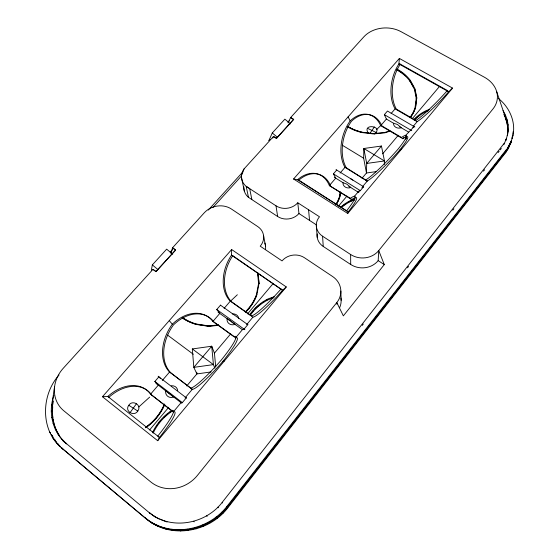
<?xml version="1.0" encoding="UTF-8"?>
<svg xmlns="http://www.w3.org/2000/svg" width="559" height="559" viewBox="0 0 559 559"><rect width="100%" height="100%" fill="white"/><g stroke="black" fill="none" stroke-linecap="round" stroke-linejoin="round"><path stroke-width="0.84" d="M362.001 178.279L366.473 172.983L363.657 158.211L363.832 148.491L381.455 146.039L384.473 160.964L384.278 164.444M231.65 249.538L102.458 396.729L157.673 440.702L286.271 286.942L231.65 249.538L231.503 255.149A35.168 24.875 -66 0 0 230.308 301.147L224.075 308.428M171.005 253.688L172.514 247.805L204.238 212.832A19.586 17.022 -14.5 0 1 231.426 209.031L257.797 226.619A15.813 13.919 -12.3 0 1 260.221 246.177L282.036 260.892A16.12 14.52 -7.7 0 1 304.487 257.755L332.619 276.516A20.438 18.643 -4.2 0 1 336.818 302.552L343.352 315.863L384.292 264.589L378.184 260.634L378.736 250.579L493.038 108.851A28.16 22.688 5.4 0 0 484.374 77.205L401.062 31.688A26.972 21.375 -0.4 0 0 363.818 36.873L290.645 117.551L288.081 122.931M61.86 439.269L66.675 443.888C52.595 432.596 47.822 412.242 53.86 395.486M63.824 441.079C49.101 426.964 51.568 404.8 54.593 386.632M52.49 410.648L52.721 406.721M399.385 58.436L293.566 178.999L347.74 213.447L452.573 88.105L399.385 58.436L398.916 63.915A32.722 20.173 -77.5 0 0 395.101 108.872L391.16 113.47M512.442 135.544L512.093 138.492L512.687 135.474M512.889 134.314L513.141 131.651M512.617 136.613C516.397 122.421 509.515 107.111 498.23 98.321M508.264 129.318L507.279 135.606C509.57 127.166 507.649 117.984 503.044 110.647M396.736 69.875A44.622 36.482 -0.8 0 1 409.817 80.964L414.443 89.307L416.238 98.251L415.085 107.433A41.345 33.792 -0.5 0 1 410.089 117.285M405.757 138.765L406.065 136.375M405.82 139.219L406.12 136.829M406.386 138.108L406.61 136.389M340.214 191.744L339.411 196.747A43.085 37.09 -6.3 0 1 335.756 204.636M340.508 192.638L339.83 196.852A43.497 37.446 -6.3 0 1 336.497 204.231M340.592 192.24L339.921 196.468A43.63 37.551 -6.3 0 1 336.148 204.566M151.356 270.13L152.348 264.896L166.659 249.153L172.689 254.205M53.433 401.013L52.532 405.701L51.652 404.814M257.545 272.652L258.586 283.553L256.406 294.698A45.335 40.569 -18.2 0 1 245.639 311.552M507.858 130.827L507.67 126.013L506.727 121.247L505.043 116.614L505.434 115.084M507.125 119.724L506.727 121.247L496.72 91.753M507.67 126.013L508.075 124.496M503.834 144.725L506.328 138.772L505.93 140.267L507.677 134.104M505.504 152.845L511.01 142.238L508.271 148.708L505.504 152.845L227.813 507.824C209.366 532.105 170.774 539.337 146.703 519.234L63.44 449.548C40.234 432.037 40.458 395.8 59.009 375.026M506.014 150.993L511.534 140.351L508.788 146.842L506.014 150.993L227.317 507.041C208.654 531.686 169.23 538.729 145.242 517.9L152.02 523.07M508.271 148.708L508.676 147.241M508.788 146.842L509.193 145.368M347.74 213.447L348.187 211.889A34.476 4.311 -47.1 0 0 351.681 199.598L350.332 198.333L329.37 185.567A34.099 23.303 -71.1 0 0 297.535 179.725L293.566 178.999M510.598 143.712L513.029 135.11M293.706 119.458L290.645 117.551L293.706 119.458L276.544 138.436L273.477 136.487L244.101 168.874L240.943 176.56L213.007 207.424M290.512 123.881L284.852 119.158L272.282 132.979L268.851 140.644L269.976 139.408M272.75 138.073L273.477 136.487L276.544 138.436M374.474 134.034C384.571 125.887 361.114 122.966 368.472 133.308M137.793 411.04C142.293 405.205 132.42 399.273 128.78 405.282C124.245 411.124 134.16 417.091 137.793 411.04L128.78 405.282M157.673 440.702L159.441 437.452A39.305 5.129 -49.4 0 0 174.303 411.724M409.887 81.027L410.292 80.293A45.181 36.936 -0.8 0 0 397.051 69.071M504.232 143.244L222.202 502.359C205.6 524.16 170.935 530.666 149.281 512.61L154.766 516.705L159.203 519.018M369.995 133.273L374.376 126.949M409.817 80.964L410.292 80.293L414.953 88.734L416.79 97.874L415.637 107.09A41.869 34.211 -0.6 0 1 410.068 117.718M129.988 412.759L136.557 403.57M244.101 168.874L243.696 169.405A16.875 14.38 -9.7 0 0 245.681 185.965L249.677 188.649L251.864 199.584L277.648 216.515A15.142 13.157 -7.6 0 0 298.96 213.538L316.653 225.025M150.595 521.764C175.191 537.234 209.548 528.926 226.919 506.412L506.412 149.519M151.391 522.497C175.896 537.912 210.121 529.639 227.422 507.202L505.902 151.384M362.232 325.394L363.308 324.024M407.511 267.796L408.587 266.426M452.79 210.198L453.873 208.821M483.521 171.11L484.597 169.74M498.076 152.593L499.152 151.223M500.228 149.854L501.311 148.477M102.458 396.729L107.81 396.45A38.809 27.65 -53 0 1 150.56 394.193L173.325 411.892L181.06 402.69L182.325 402.62L186.329 397.847M185.036 397.952L192.289 389.323A38.215 5.01 -48.6 0 0 222.796 361.456A38.857 5.094 -48.6 0 0 235.535 337.846L242.403 329.67L244.052 329.097L247.798 324.639M246.652 324.618L252.913 317.163A35.58 4.605 -47.8 0 0 282.595 290.275L286.271 286.942M354.322 196.454L358.892 191.01M362.903 186.238L367.235 181.081A34.728 4.109 -46.5 0 0 399.482 150.329L401.816 148.792M399.482 150.329A35.217 4.186 -46.5 0 0 402.815 138.73L403.843 137.507M405.387 135.669L414.1 126.558L412.828 127.445M413.234 126.334L417.154 121.659A33.219 3.71 -46 0 0 448.681 91.788L452.573 88.105M149.616 429.948L168.755 407.266M186.762 385.927L196.894 373.922L211.106 371.931M215.718 366.921L214.439 353.134L230.72 333.842M247.56 313.878L272.827 283.944M338.53 206.089L346.915 196.153M382.649 153.816L398.281 135.285M412.242 118.746L439.598 86.331M381.455 146.039L366.697 163.438L366.473 172.983L376.452 171.585M162.292 380.504L169.559 372.028A37.767 27.084 -60 0 1 172.305 324.213L169.265 320.614M172.305 324.213A38.41 27.538 -59.4 0 1 212.888 321.474L219.771 313.438L216.745 309.539L220.505 305.172M340.089 173.052L344.98 167.351A34.337 22.29 -74.9 0 1 350.144 120.926L348.11 116.852M350.144 120.926A34.833 22.709 -74.6 0 1 380.7 125.677L386.388 119.039L384.361 114.651L387.464 111.045L414.855 126.998M336.707 170.055L333.416 173.884L335.728 178.146L329.37 185.567L351.681 199.598M170.174 252.144L172.521 249.559M208.276 210.093L242.865 171.927M288.011 122.114L289.178 120.821M152.949 269.375L155.912 271.499L175.624 250.013L156.066 271.632L152.949 269.375L63.265 368.262A32.771 28.886 -37.3 0 0 63.852 410.823L150.734 481.893A33.931 31.514 -44.7 0 0 197.481 475.325L336.818 302.552L336.888 304.215M276.398 138.311L293.566 119.333M376.717 129.45L380.917 125.321M230.343 301.315L237.344 294.747M138.786 406.945L149.672 397.128M416.231 98.335L416.79 97.874L416.238 98.251M258.565 283.658L259.041 283.315L258.062 273.037M361.862 187.81L363.588 186.727L360.303 190.633L358.019 192.051M258.586 283.553L259.041 283.315L256.84 294.817A45.775 40.961 -18.2 0 1 245.338 312.439M274.567 296.612L268.292 298.786A47.291 44.098 -10.6 0 0 249.88 314.5M271.541 298.136L273.889 297.318M273.274 297.975L268.627 299.582A46.697 43.553 -10.6 0 0 250.446 315.108M355.035 198.92L351.066 200.269A45.209 39.885 1.6 0 0 341.486 206.418M351.122 200.751L354.287 199.675M351.338 201.079L354.476 200.017M384.795 132.483L389.896 130.813M389.826 131.183L384.913 132.818L373.426 133.936L361.932 132.56A44.986 36.712 -0.6 0 1 347.53 126.76M429.745 109.396L426.51 110.472A43.497 36.083 5.4 0 0 413.849 119.647M428.327 110.766L426.727 111.297A42.952 35.643 5.4 0 0 414.226 120.367M222.796 361.456L224.229 361.128M196.754 372.196L196.894 373.922L193.812 367.354L192.317 348.942L211.728 346.224L214.439 353.134M373.419 133.587L384.962 132.455M218.52 324.954L208.563 325.883L196.363 324.031A48.85 43.644 -18 0 1 183.156 317.966M218.485 325.142L208.402 326.086L196.041 324.213M218.59 325.366L208.528 326.309L196.209 324.444A49.318 44.063 -18 0 1 182.178 317.826M373.44 133.573L361.911 132.19A45.118 36.81 -0.6 0 1 347.467 126.376M400.286 64.145L398.916 63.915L448.681 91.788L447.375 90.516L400.286 64.145A32.764 20.166 -77.5 0 0 396.436 109.166L415.875 120.43A33.233 3.647 -46 0 0 447.375 90.516M393.557 123.246L397.456 124.461L401.215 127.732A5.387 4.451 1.5 0 1 395.842 127.305A5.387 4.451 1.5 0 1 393.557 123.246L386.346 119.018M343.037 182.702L346.873 184.163L350.759 187.524A5.527 4.752 -1.7 0 1 345.252 187.041A5.527 4.752 -1.7 0 1 343.037 182.702L334.289 177.245M346.287 167.735L344.98 167.351L367.235 181.081L346.287 167.735A34.385 22.283 -74.9 0 1 351.478 121.247A34.882 22.702 -74.6 0 1 382.028 125.992L401.523 137.493A35.231 4.123 -46.5 0 1 398.127 149.036A34.735 4.046 -46.5 0 1 365.907 179.83M298.834 180.138L297.535 179.725L348.187 211.889L298.834 180.138A34.141 23.296 -71.1 0 1 330.669 185.972M166.226 521.75L160.077 519.199M232.761 255.694L231.503 255.149L282.595 290.275L232.761 255.694A35.217 24.875 -66 0 0 231.538 301.748L251.466 315.856A35.587 4.535 -47.8 0 0 281.114 288.919M367.64 128.367L376.27 132.553M251.864 199.584L247.944 196.936A16.518 14.171 -9.7 0 1 243.871 186.972M395.101 108.872L417.154 121.659M384.375 114.658L411.773 130.68M399.825 126.914L408.475 131.994M380.7 125.677L402.815 138.73M342.22 145.172L363.657 158.211M170.74 372.755L169.559 372.028L192.289 389.323L170.74 372.755A37.823 27.084 -60 0 1 173.507 324.877A38.466 27.538 -59.4 0 1 214.104 322.103L234.067 336.532A38.871 5.01 -48.6 0 1 221.245 360.087A38.222 4.926 -48.5 0 1 190.773 387.995M336.029 169.629L363.713 186.804M333.464 173.912L360.429 190.71M348.788 186.294L358.885 192.596M248.462 197.348L246.205 186.385L275.992 205.817A15.463 13.36 -7.6 0 0 297.772 202.777L319.475 216.78A15.792 13.891 -3 0 0 322.571 236.205L323.249 246.456L350.696 264.477A19.551 17.413 0.8 0 0 378.184 260.634M322.571 236.205L350.633 254.513A19.991 17.706 0.6 0 0 378.736 250.579L384.292 264.589M173.325 411.892L150.56 394.193L158.309 385.158L154.871 381.483L158.889 376.815L160.587 378.66M175.47 249.88L172.514 247.805L175.624 250.013M230.308 301.147L252.913 317.163M220.414 305.109L247.923 324.73M216.661 309.476L244.884 329.698M218.122 312.257L230.385 321.055M231.692 321.991L242.403 329.67M212.888 321.474L235.535 337.846M192.317 348.942L213.419 364.608L214.922 368.283M167.532 335.065L193.302 354.245M158.141 376.242L186.559 398.022M154.794 381.42L182.583 402.822M155.94 383.334L181.633 403.137M272.282 132.979L277.348 137.207M65.822 443.098L149.917 513.218M63.083 440.995L64.418 442.106M152.348 264.896L157.813 269.473M57.116 443.56L57.996 444.349L55.928 441.631M58.234 444.559L60.344 446.543M62.335 448.57L61.462 447.794L146.703 519.234M52.972 438.116L54.901 440.275M54.992 439.926L54.104 439.129L56.683 442.525M49.681 432.121L50.583 432.939M58.157 434.434L59.03 435.244M157.247 525.25L157.862 525.823M158.022 525.97L158.63 526.536M55.208 429.095L56.089 429.92M53.056 423.359L53.944 424.197M164.381 527.78L164.975 528.346M165.129 528.493L165.716 529.052M51.742 417.328L52.63 418.181M154.144 516.104L154.766 516.705M61.581 447.745L63.44 449.548M51.274 411.11L52.162 411.983M171.865 529.303L172.431 529.862M172.584 530.016L173.143 530.568M166.428 521.442L167.015 522.029M179.558 529.785L180.103 530.344M180.243 530.498L180.788 531.05M187.314 529.219L187.838 529.785M187.978 529.932L188.495 530.491M195 527.612L195.503 528.178M195.629 528.332L196.125 528.891M193.687 521.288L194.19 521.868M202.47 524.999L202.945 525.572M203.071 525.726L203.539 526.292M209.583 521.421L210.03 522.008M210.156 522.162L210.603 522.742M206.669 515.789L207.13 516.383M57.563 443.315L59.107 445.341M216.207 516.956L216.64 517.55M216.752 517.711L217.178 518.305M217.94 507.139L218.366 507.761M222.23 511.688L222.636 512.303M222.748 512.463L223.153 513.071M222.202 502.359L222.615 502.995M226.919 506.412L227.317 507.041M227.422 507.202L227.813 507.824M410.166 80.803L410.942 82.208M411.717 83.612L413.653 87.12M56.326 430.137L59.268 435.461M52.05 435.398L52.874 436.886M51.4 434.434L53.867 438.92M503.855 114.399L505.043 116.614M54.181 424.421L56.019 429.319M505.217 117.795L506.622 121.652M53.028 419.159L54.02 423.673M241.593 178.076L244.388 191.311M414.813 89.223L416.644 98.342L415.498 107.531A41.743 34.113 -0.5 0 1 410.446 117.474M506.775 122.449L507.411 125.621M263.582 235.702L265.532 245.918M275.992 205.817L277.648 216.515M297.772 202.777L298.96 213.538M258.034 273.421L259.013 283.665M308.575 209.744L309.539 220.407M316.296 225.27L317.246 237.47M52.511 413.765L52.805 417.636M507.565 126.418L507.754 131.225M340.85 291.043L341.137 300.379M350.633 254.513L350.696 264.477M350.528 178.747A5.527 4.752 -1.7 0 1 352.834 180.18M171.285 385.808A6.198 5.695 -33.8 0 1 177.72 390.734M350.332 198.333A34.483 4.241 -47.1 0 1 346.769 210.568M232.334 313.934A5.911 5.401 -18.5 0 1 238.735 318.497M151.727 394.961A38.871 27.65 -53 0 0 108.956 397.246L107.81 396.45L159.441 437.452L157.813 436.055A39.312 5.045 -49.4 0 0 171.788 410.558M340.92 297.989A19.977 18.314 -4.1 0 1 339.746 307.45M323.249 246.456A15.456 13.675 -2.8 0 1 317.219 233.9M264.798 243.032A15.47 13.696 -12.4 0 1 265.455 249.517M250.062 314.892A47.145 43.972 -10.6 0 1 253.234 310.811M255.002 308.896A47.145 43.972 -10.6 0 1 260.711 303.907M262.723 302.489A47.145 43.972 -10.6 0 1 264.114 301.601M266.245 300.351A47.145 43.972 -10.6 0 1 267.691 299.582M396.96 69.609A45.048 36.831 -0.8 0 1 405.666 75.835M153.145 433.148A50.212 47.18 -43.2 0 1 172.479 410.998M362.036 132.217A44.559 36.363 -0.6 0 1 347.775 126.481M341.57 206.893A45.069 39.773 1.6 0 1 345.748 203.776M348.774 201.96A45.069 39.773 1.6 0 1 350.332 201.142M414.464 119.535A43.364 35.986 5.4 0 1 418.817 115.643M156.373 426.384A50.694 47.634 -43.2 0 1 157.303 425.008M158.77 423.002A50.694 47.634 -43.2 0 1 160.349 421.053M163.78 417.37A50.694 47.634 -43.2 0 1 165.604 415.665M166.226 415.12A50.694 47.634 -43.2 0 1 167.497 414.058M169.475 412.521A50.694 47.634 -43.2 0 1 171.529 411.075M196.041 324.206A49.471 44.189 -18 0 1 182.667 318.064M256.861 294.502A45.915 41.08 -18.2 0 1 245.324 312.174M164.786 404.346A49.213 44.147 -36.5 0 1 145.71 427.782M164.346 404.192A48.745 43.728 -36.5 0 1 146.137 426.922M341.877 207.165A44.643 39.396 1.6 0 1 351.338 201.079M152.425 432.68A50.855 47.774 -43.1 0 1 172.011 410.264M164.723 404.115A49.367 44.28 -36.5 0 1 145.585 427.621M211.728 346.224L193.812 367.354L213.419 364.608L211.728 346.224M384.473 160.964L366.697 163.438L363.832 148.491L384.473 160.964M228.631 319.455L227.115 318.707A5.911 5.401 -18.5 0 0 229.162 323.724A5.911 5.401 -18.5 0 0 234.955 324.332L228.631 319.455M167.204 391.81L165.757 390.902A6.198 5.695 -33.8 0 0 167.7 396.289A6.198 5.695 -33.8 0 0 173.639 396.974L167.204 391.81"/></g></svg>
